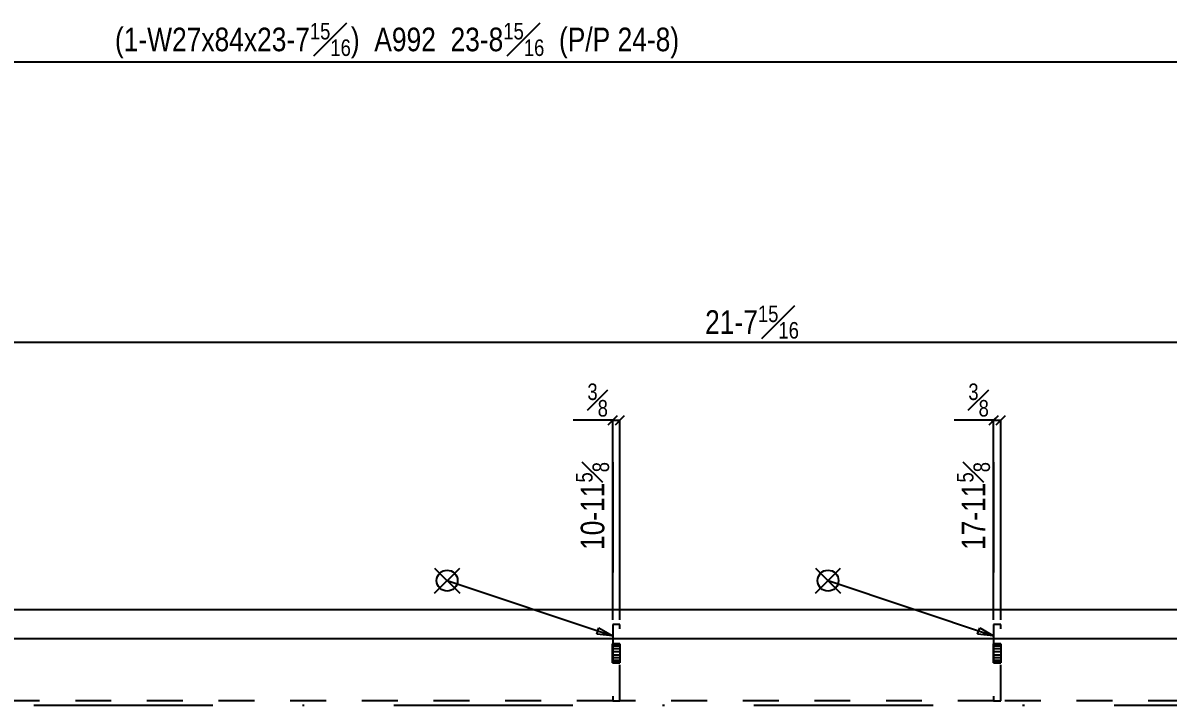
# Model space of a CAD drawing. Extents: x -19 to 172, y -89 to 62.
# Drawn here: x 33.2 to 93.4, y 25.7 to 61.5 of the extents above; entities that cross this region are included whole.
import ezdxf

# ---------------------------------------------------------------- set-up
doc = ezdxf.new("R2010")
doc.units = 0
doc.header["$LTSCALE"] = 94.041302
doc.header["$MEASUREMENT"] = 0
doc.linetypes.add('SDS2_5', pattern=[0.04, 0.02, -0.02])
doc.linetypes.add('SDS2_6', pattern=[0.2, 0.1, -0.05, 0, -0.05])
for name, color, linetype in [('OUTLINE', 7, 'CONTINUOUS'), ('SYSTEM_ANNOTATION', 7, 'CONTINUOUS'), ('USER_ADJUSTED', 7, 'CONTINUOUS'), ('USER_ANNOTATION', 7, 'CONTINUOUS')]:
    doc.layers.add(name, color=color, linetype=linetype)
doc.styles.add('ARIAL', font='arial.ttf', dxfattribs={"width": 0.8, "height": 0.2})

msp = doc.modelspace()

# ---------------------------------------------------------------- linework, layer by layer
at = {"layer": 'OUTLINE', "color": 2, "linetype": 'CONTINUOUS'}
for p, q in [((105.5, 30.739), (5.562, 30.739)), ((64.215, 28.959), (64.21, 28.959)), ((64.595, 28.959), (64.59, 28.959)), ((84.215, 28.959), (84.21, 28.959)), ((84.595, 28.959), (84.59, 28.959)), ((64.21, 27.959), (64.215, 27.959)), ((64.59, 27.959), (64.595, 27.959)), ((84.21, 27.959), (84.215, 27.959)), ((84.59, 27.959), (84.595, 27.959))]:
    msp.add_line(p, q, dxfattribs=at)
at = {"layer": 'OUTLINE', "color": 1, "linetype": 'SDS2_5'}
for p, q in [((64.59, 29.969), (64.215, 29.969)), ((64.215, 29.969), (64.215, 25.969)), ((64.59, 25.969), (64.59, 29.969)), ((84.59, 29.969), (84.215, 29.969)), ((84.215, 29.969), (84.215, 25.969)), ((84.59, 25.969), (84.59, 29.969)), ((64.21, 28.928), (64.21, 28.959)), ((64.21, 28.928), (64.215, 28.928)), ((64.21, 28.84), (64.21, 28.928)), ((64.59, 28.959), (64.215, 28.959)), ((64.215, 28.928), (64.59, 28.928)), ((64.59, 28.928), (64.595, 28.928)), ((64.595, 28.959), (64.595, 28.928)), ((64.595, 28.928), (64.595, 28.84)), ((84.21, 28.928), (84.21, 28.959)), ((84.21, 28.928), (84.215, 28.928)), ((84.21, 28.84), (84.21, 28.928)), ((84.59, 28.959), (84.215, 28.959)), ((84.215, 28.928), (84.59, 28.928)), ((84.59, 28.928), (84.595, 28.928)), ((84.595, 28.959), (84.595, 28.928)), ((84.595, 28.928), (84.595, 28.84)), ((64.21, 28.84), (64.215, 28.84)), ((64.21, 28.708), (64.21, 28.84)), ((64.21, 28.708), (64.215, 28.708)), ((64.21, 28.552), (64.21, 28.708)), ((64.21, 28.552), (64.215, 28.552)), ((64.21, 28.365), (64.21, 28.552)), ((64.21, 28.209), (64.21, 28.365)), ((64.215, 28.365), (64.21, 28.365)), ((64.215, 28.84), (64.59, 28.84)), ((64.215, 28.708), (64.59, 28.708)), ((64.215, 28.552), (64.59, 28.552)), ((64.59, 28.365), (64.215, 28.365)), ((64.59, 28.84), (64.595, 28.84)), ((64.59, 28.708), (64.595, 28.708)), ((64.59, 28.552), (64.595, 28.552)), ((64.595, 28.365), (64.59, 28.365)), ((64.595, 28.84), (64.595, 28.708)), ((64.595, 28.708), (64.595, 28.552)), ((64.595, 28.552), (64.595, 28.365)), ((64.595, 28.365), (64.595, 28.209)), ((84.21, 28.84), (84.215, 28.84)), ((84.21, 28.708), (84.21, 28.84)), ((84.21, 28.708), (84.215, 28.708)), ((84.21, 28.552), (84.21, 28.708)), ((84.21, 28.552), (84.215, 28.552)), ((84.21, 28.365), (84.21, 28.552)), ((84.21, 28.209), (84.21, 28.365)), ((84.215, 28.365), (84.21, 28.365)), ((84.215, 28.84), (84.59, 28.84)), ((84.215, 28.708), (84.59, 28.708)), ((84.215, 28.552), (84.59, 28.552)), ((84.59, 28.365), (84.215, 28.365)), ((84.59, 28.84), (84.595, 28.84)), ((84.59, 28.708), (84.595, 28.708)), ((84.59, 28.552), (84.595, 28.552)), ((84.595, 28.365), (84.59, 28.365)), ((84.595, 28.84), (84.595, 28.708)), ((84.595, 28.708), (84.595, 28.552)), ((84.595, 28.552), (84.595, 28.365)), ((84.595, 28.365), (84.595, 28.209)), ((64.215, 28.209), (64.21, 28.209)), ((64.21, 28.078), (64.21, 28.209)), ((64.215, 28.078), (64.21, 28.078)), ((64.21, 27.989), (64.21, 28.078)), ((64.215, 27.989), (64.21, 27.989)), ((64.21, 27.959), (64.21, 27.989)), ((64.59, 28.209), (64.215, 28.209)), ((64.59, 28.078), (64.215, 28.078)), ((64.59, 27.989), (64.215, 27.989)), ((64.215, 27.959), (64.59, 27.959)), ((64.595, 28.209), (64.59, 28.209)), ((64.595, 28.078), (64.59, 28.078)), ((64.595, 27.989), (64.59, 27.989)), ((64.595, 28.209), (64.595, 28.078)), ((64.595, 28.078), (64.595, 27.989)), ((64.595, 27.989), (64.595, 27.959)), ((84.215, 28.209), (84.21, 28.209)), ((84.21, 28.078), (84.21, 28.209)), ((84.215, 28.078), (84.21, 28.078)), ((84.21, 27.989), (84.21, 28.078)), ((84.215, 27.989), (84.21, 27.989)), ((84.21, 27.959), (84.21, 27.989)), ((84.59, 28.209), (84.215, 28.209)), ((84.59, 28.078), (84.215, 28.078)), ((84.59, 27.989), (84.215, 27.989)), ((84.215, 27.959), (84.59, 27.959)), ((84.595, 28.209), (84.59, 28.209)), ((84.595, 28.078), (84.59, 28.078)), ((84.595, 27.989), (84.59, 27.989)), ((84.595, 28.209), (84.595, 28.078)), ((84.595, 28.078), (84.595, 27.989)), ((84.595, 27.989), (84.595, 27.959)), ((64.215, 25.969), (27.59, 25.969)), ((64.215, 25.969), (64.59, 25.969)), ((84.215, 25.969), (64.59, 25.969)), ((84.215, 25.969), (84.59, 25.969)), ((105.5, 25.969), (84.59, 25.969))]:
    msp.add_line(p, q, dxfattribs=at)
at = {"layer": 'SYSTEM_ANNOTATION', "color": 1, "linetype": 'CONTINUOUS'}
for p, q in [((5.062, 59.477), (106, 59.477)), ((54.863, 31.606), (56.183, 32.926)), ((54.863, 32.926), (56.183, 31.606)), ((74.863, 31.606), (76.183, 32.926)), ((74.863, 32.926), (76.183, 31.606)), ((55.523, 32.266), (64.215, 29.369)), ((75.523, 32.266), (84.215, 29.369)), ((63.375, 29.462), (63.487, 29.798)), ((63.487, 29.798), (64.215, 29.369)), ((83.375, 29.462), (83.487, 29.798)), ((83.487, 29.798), (84.215, 29.369)), ((15.562, 29.239), (111.922, 29.239)), ((64.215, 29.369), (63.375, 29.462)), ((64.215, 29.369), (64.215, 29.369)), ((84.215, 29.369), (83.375, 29.462)), ((84.215, 29.369), (84.215, 29.369))]:
    msp.add_line(p, q, dxfattribs=at)
at = {"layer": 'SYSTEM_ANNOTATION', "color": 1, "linetype": 'SDS2_6'}
msp.add_line((-4, 25.739), (114, 25.739), dxfattribs=at)
at = {"layer": 'SYSTEM_ANNOTATION', "color": 1, "linetype": 'CONTINUOUS'}
for centre in [(55.523, 32.266), (75.523, 32.266)]:
    msp.add_circle(centre, 0.55, dxfattribs=at)
at = {"layer": 'USER_ADJUSTED', "color": 1, "linetype": 'CONTINUOUS'}
msp.add_line((15.562, 44.777), (95.5, 44.777), dxfattribs=at)
at = {"layer": 'USER_ANNOTATION', "color": 1, "linetype": 'CONTINUOUS'}
for p, q in [((63.979, 40.449), (64.451, 40.922)), ((64.451, 40.922), (64.215, 40.685)), ((64.354, 40.449), (64.826, 40.922)), ((64.826, 40.922), (64.59, 40.685)), ((83.979, 40.449), (84.451, 40.922)), ((84.451, 40.922), (84.215, 40.685)), ((84.354, 40.449), (84.826, 40.922)), ((84.826, 40.922), (84.59, 40.685)), ((64.215, 40.685), (62.136, 40.685)), ((64.215, 40.685), (63.979, 40.449)), ((64.215, 38.491), (64.215, 40.685)), ((64.215, 40.685), (64.59, 40.685)), ((64.59, 40.685), (64.354, 40.449)), ((64.59, 40.685), (64.59, 40.685)), ((64.59, 30.219), (64.59, 40.685)), ((84.215, 40.685), (82.136, 40.685)), ((84.215, 40.685), (83.979, 40.449)), ((84.215, 38.491), (84.215, 40.685)), ((84.215, 40.685), (84.59, 40.685)), ((84.59, 40.685), (84.354, 40.449)), ((84.59, 40.685), (84.59, 40.685)), ((84.59, 30.219), (84.59, 40.685)), ((64.215, 30.219), (64.215, 38.491)), ((64.215, 38.491), (64.215, 32.701)), ((84.215, 30.219), (84.215, 38.491)), ((84.215, 38.491), (84.215, 32.701)), ((64.215, 30.219), (64.215, 32.701)), ((84.215, 30.219), (84.215, 32.701))]:
    msp.add_line(p, q, dxfattribs=at)

# ---------------------------------------------------------------- texts
at = {"layer": 'SYSTEM_ANNOTATION', "color": 1, "linetype": 'CONTINUOUS', "insert": (38.082, 59.668), "char_height": 1.23861, "attachment_point": 7, "style": 'ARIAL'}
msp.add_mtext('\\A1;(1-W27x84x23-7{\\H0.70x;\\S15#16;})  A992  23-8{\\H0.70x;\\S15#16;}  (P/P 24-8)', dxfattribs=at)
at = {"layer": 'USER_ADJUSTED', "color": 1, "linetype": 'CONTINUOUS', "insert": (71.531, 44.967), "char_height": 1.23861, "attachment_point": 8, "style": 'ARIAL'}
msp.add_mtext('\\A1;21-7{\\H0.70x;\\S15#16;}', dxfattribs=at)
at = {"layer": 'USER_ANNOTATION', "color": 1, "linetype": 'CONTINUOUS', "char_height": 1.23861, "attachment_point": 9, "style": 'ARIAL'}
for insert in [(63.965, 40.876), (83.965, 40.876)]:
    msp.add_mtext('\\A1;{\\H0.70x;\\S3#8;}', dxfattribs=dict(at, insert=insert))
at = {"layer": 'USER_ANNOTATION', "color": 1, "linetype": 'CONTINUOUS', "char_height": 1.23861, "attachment_point": 9, "rotation": 90, "style": 'ARIAL'}
for s, insert in [('\\A1;10-11{\\H0.70x;\\S5#8;}', (64.024, 38.491)), ('\\A1;17-11{\\H0.70x;\\S5#8;}', (84.024, 38.491))]:
    msp.add_mtext(s, dxfattribs=dict(at, insert=insert))

doc.saveas('drawing.dxf')
